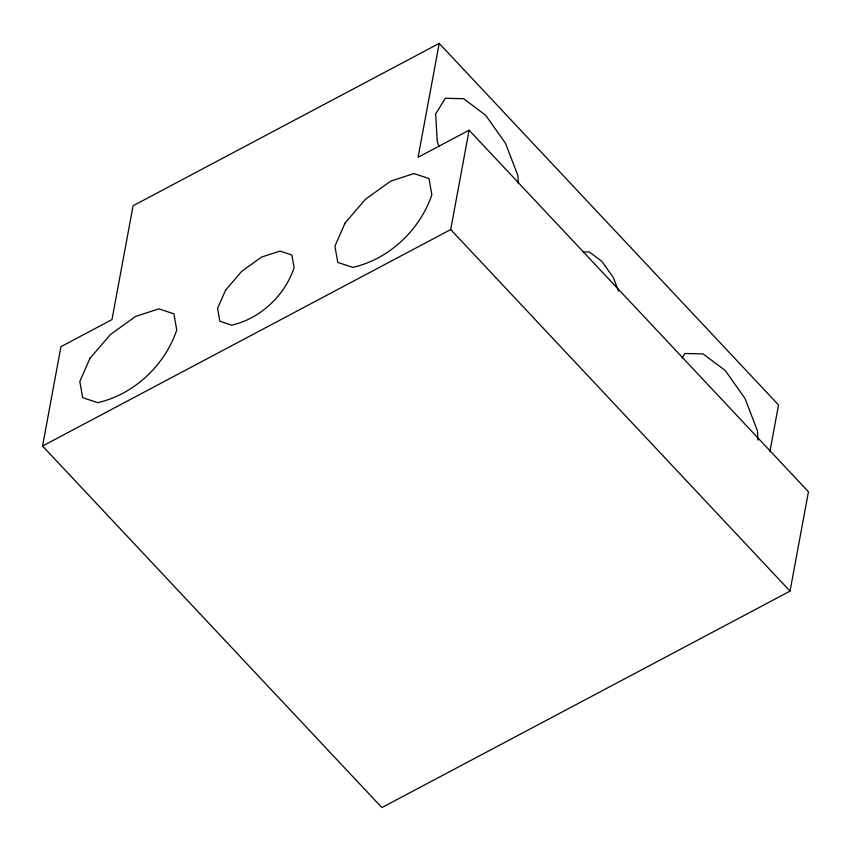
<?xml version="1.0" encoding="UTF-8"?>
<svg xmlns="http://www.w3.org/2000/svg" width="851" height="851" viewBox="0 0 851 851"><rect width="100%" height="100%" fill="white"/><g stroke="black" fill="none" stroke-linecap="round" stroke-linejoin="round"><path stroke-width="1.28" d="M439.201 43.412L418.096 157.265L469.114 130.203L808.45 491.772L790.036 591.126L381.886 807.588L42.55 446.03L60.964 346.665L111.981 319.604L133.086 205.751L439.201 43.412L778.537 404.97L769.9 451.551M42.55 446.03L450.7 229.568L469.114 130.203M682.098 357.984L684.853 353.484L703.139 353.92L725.18 370.43L745.061 398.598L757.443 430.84L757.975 440.084M582.839 251.864L589.371 252.024L601.955 261.448L613.316 277.532L618.517 291.063M450.7 229.568L790.036 591.126M439.169 146.702L437.265 141.745L435.669 114.023L445.318 98.269L463.604 98.705L485.644 115.215L505.526 143.372L517.919 175.625L518.376 183.539M89.961 358.356L79.813 381.461L82.675 397.683L97.737 402.672C134.192 394.321 164.786 365.281 176.753 330.06L173.902 313.838L158.839 308.849L135.575 316.434L110.364 334.56L89.961 358.356M225.579 290.17L217.569 308.413L219.824 321.21L231.717 325.156C260.491 318.551 284.649 295.627 294.095 267.82L291.85 255.013L279.947 251.077L261.587 257.066L241.684 271.373L225.579 290.17M345.059 223.068L334.911 246.173L337.762 262.395L352.835 267.384C389.29 259.023 419.883 229.993 431.851 194.773L429 178.54L413.926 173.561L390.673 181.146L365.451 199.272L345.059 223.068"/></g></svg>
